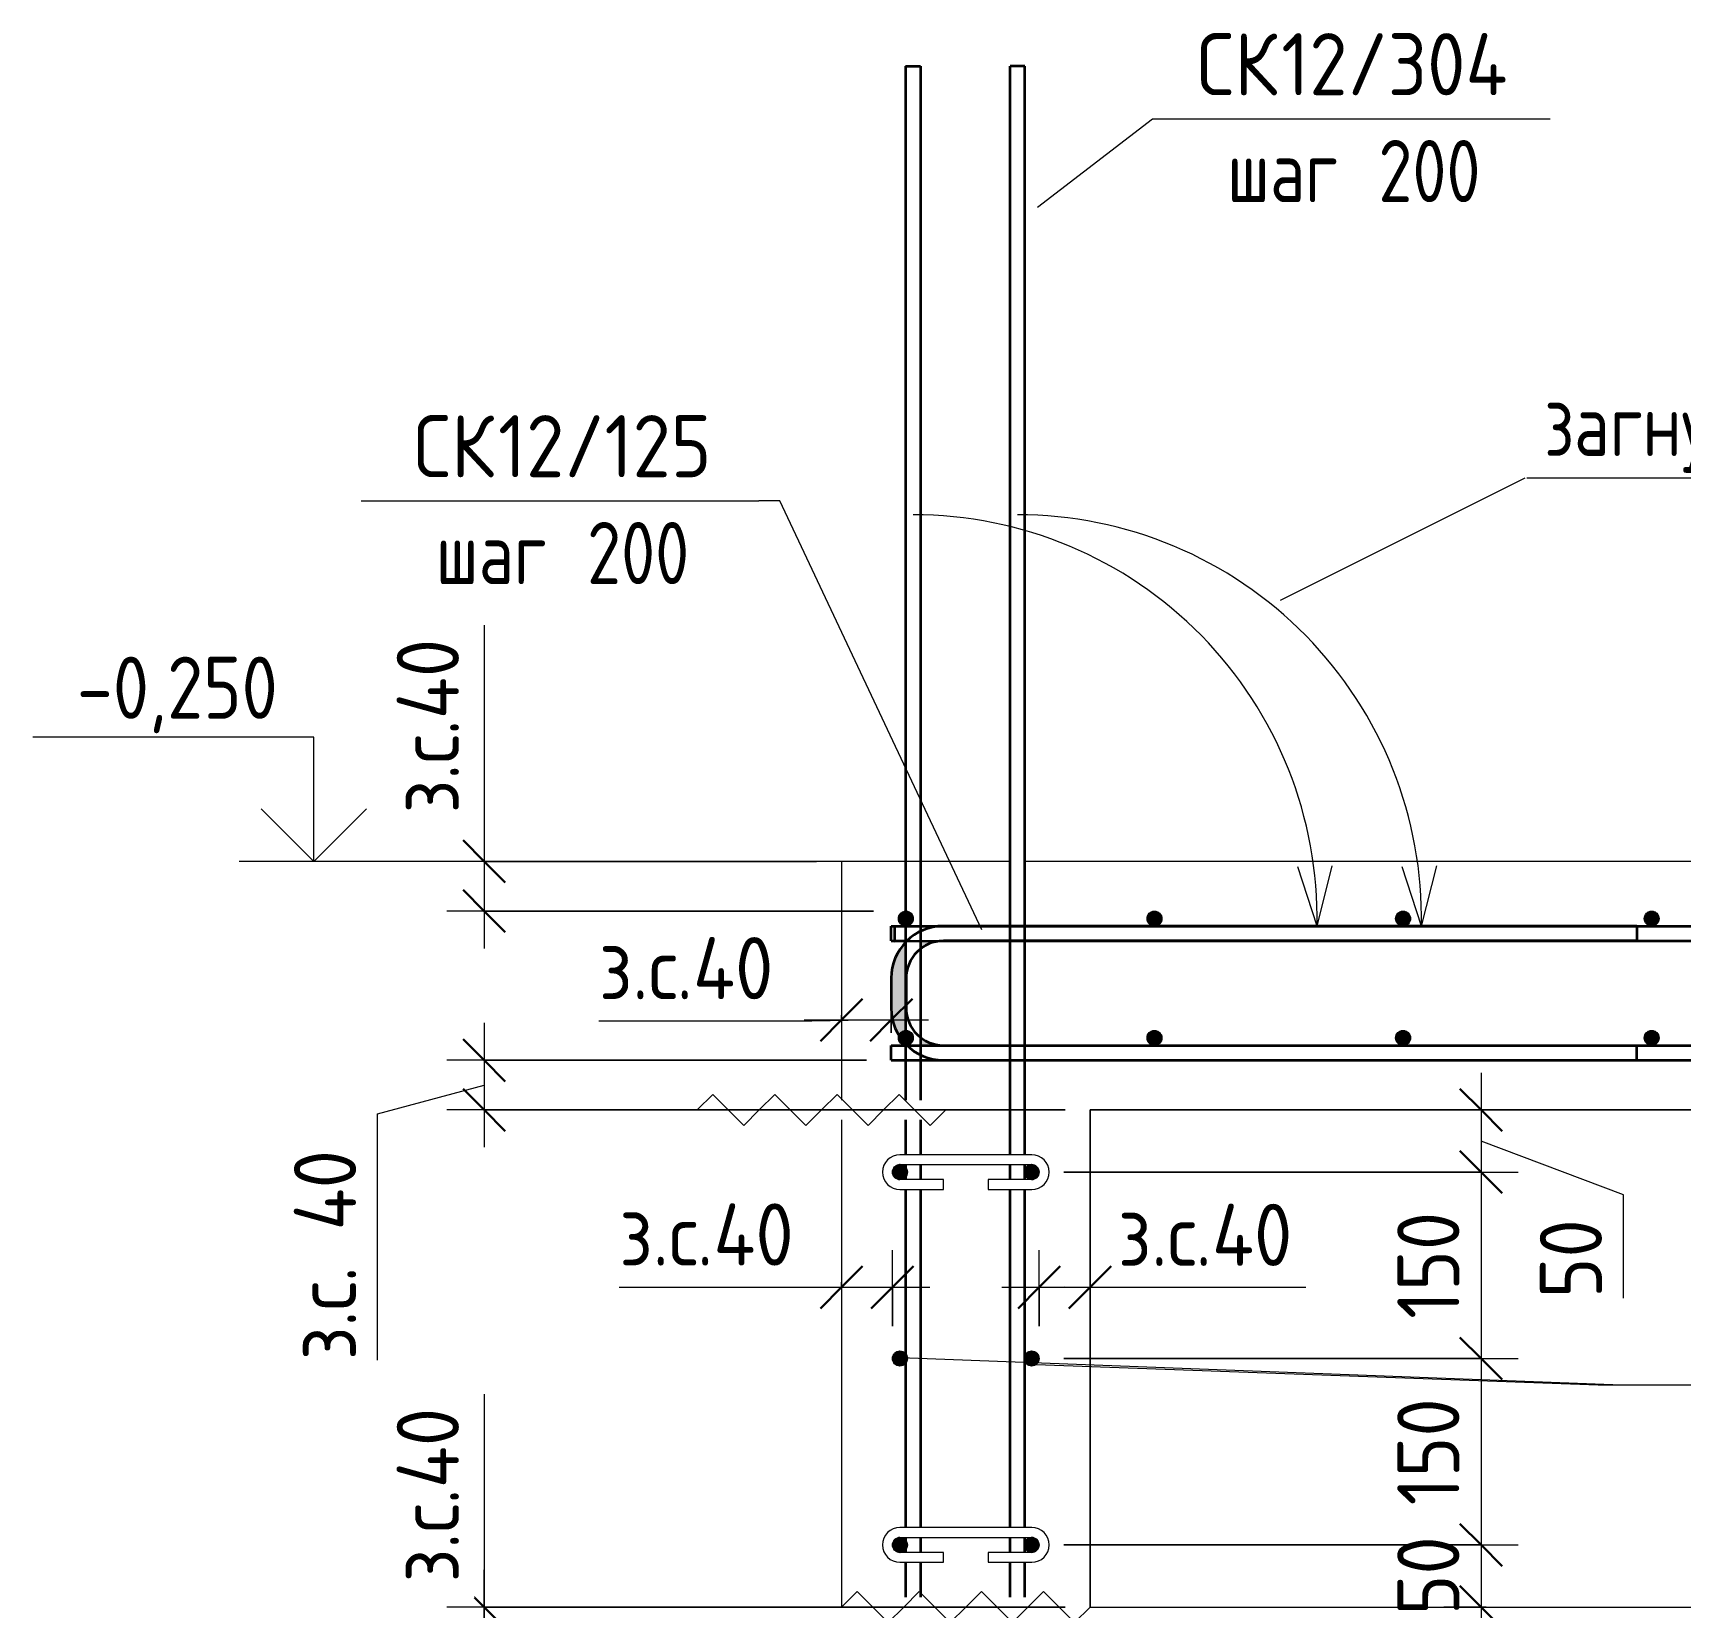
# Model space of a CAD drawing. Header units: millimetres. Extents: x 3129 to 68349, y -1586 to 12682.
# Drawn here: x 51370 to 52695, y -850 to 417 of the extents above; entities that cross this region are included whole.
import ezdxf

# ---------------------------------------------------------------- set-up
doc = ezdxf.new("R2010")
doc.units = ezdxf.units.MM
for name, color, linetype, lineweight in [('AA_Dim', 7, 'Continuous', 9), ('AA_Dim-20', 7, 'Continuous', 9), ('AA_Linii', 7, 'Continuous', 9), ('AA_Oformlenie', 7, 'Continuous', 9), ('AA_Vinoska', 7, 'Continuous', 9), ('AA_Visotnaya otmetka', 7, 'Continuous', 9), ('AF_Perekritie', 7, 'Continuous', 18), ('AF_Perekritie_Опалубка', 253, 'Continuous', 20), ('AF_Stena_Опалубка', 253, 'Continuous', 18), ('KR_Armatura', 7, 'Continuous', 20), ('KR_Armatura_Tonkie', 7, 'Continuous', 20)]:
    doc.layers.add(name, color=color, linetype=linetype, lineweight=lineweight)
doc.styles.add('GOST Common', font='GOST Common.ttf', dxfattribs={"width": 0.85, "height": 50})
doc.styles.add('ISOCPEUR', font='isocpeur.ttf', dxfattribs={"width": 0.85, "height": 50})
doc.styles.add('ISOCPEUR_1', font='isocpeur.ttf', dxfattribs={"width": 0.9, "height": 50})
doc.styles.add('ISOCPEUR_2', font='isocpeur.ttf', dxfattribs={"width": 0.8, "height": 50})
doc.dimstyles.new('00_Точн_3_знака__прозр_', dxfattribs={"dimscale": 304.8, "dimtxt": 49.799059, "dimasz": 0.111549, "dimexe": 0.098425, "dimexo": 0.065617, "dimgap": 0.006562, "dimtad": 1, "dimdec": 3, "dimrnd": 0.001, "dimdsep": 46, "dimtxsty": 'ISOCPEUR_1', "dimblk1": 'OBLIQUE', "dimblk2": 'OBLIQUE', "dimsah": 1, "dimcen": 0.09, "dimdle": 0.098425, "dimazin": 0, "dimtfac": 1, "dimtdec": 4, "dimtix": 1, "dimtmove": 1, "dimatfit": 3, "dimfxl": 1, "dimtvp": 1, "dimtolj": 1, "dimtzin": 0, "dimlwd": 18, "dimlwe": 18, "dimarcsym": 2})
doc.dimstyles.new('01_Точн_3_знака__непрозр_', dxfattribs={"dimscale": 304.8, "dimtxt": 49.799059, "dimasz": 0.111549, "dimexe": 0.098425, "dimexo": 0.065617, "dimgap": 0.016404, "dimtad": 1, "dimdec": 3, "dimrnd": 0.001, "dimdsep": 46, "dimtxsty": 'ISOCPEUR_1', "dimblk1": 'OBLIQUE', "dimblk2": 'OBLIQUE', "dimsah": 1, "dimcen": 0.09, "dimdle": 0.098425, "dimazin": 0, "dimtfac": 1, "dimtdec": 4, "dimtix": 1, "dimtmove": 1, "dimatfit": 3, "dimfxl": 1, "dimtvp": 1, "dimtfill": 1, "dimtolj": 1, "dimtzin": 0, "dimlwd": 18, "dimlwe": 18, "dimarcsym": 2})
doc.dimstyles.new('05_Округл_1мм__прозр_', dxfattribs={"dimscale": 304.8, "dimtxt": 49.799059, "dimasz": 0.111549, "dimexe": 0.098425, "dimexo": 0.065617, "dimgap": 0.006562, "dimtad": 1, "dimdec": 0, "dimdsep": 46, "dimtxsty": 'ISOCPEUR_1', "dimblk1": 'OBLIQUE', "dimblk2": 'OBLIQUE', "dimsah": 1, "dimcen": 0.09, "dimdle": 0.098425, "dimazin": 0, "dimtfac": 1, "dimtdec": 4, "dimtix": 1, "dimtmove": 1, "dimatfit": 3, "dimfxl": 1, "dimtvp": 1, "dimtolj": 1, "dimtzin": 0, "dimlwd": 18, "dimlwe": 18, "dimarcsym": 2})
doc.dimstyles.new('05_Округл_1мм__прозр__1', dxfattribs={"dimscale": 304.8, "dimtxt": 49.799059, "dimasz": 0.111549, "dimexe": 0.098425, "dimexo": 0.065617, "dimgap": 0.006562, "dimtad": 1, "dimdec": 0, "dimdsep": 46, "dimtxsty": 'ISOCPEUR_1', "dimblk1": 'OBLIQUE', "dimblk2": 'OBLIQUE', "dimsah": 1, "dimcen": 0.09, "dimdle": 0.098425, "dimazin": 0, "dimtfac": 1, "dimtdec": 4, "dimtix": 1, "dimtmove": 0, "dimatfit": 3, "dimfxl": 1, "dimtvp": 1, "dimtolj": 1, "dimtzin": 0, "dimlwd": 18, "dimlwe": 18, "dimarcsym": 2})
doc.dimstyles.new('05_Округл_5мм__прозр__1', dxfattribs={"dimscale": 304.8, "dimtxt": 49.799059, "dimasz": 0.111549, "dimexe": 0.098425, "dimexo": 0.065617, "dimgap": 0.006562, "dimtad": 1, "dimdec": 0, "dimrnd": 5, "dimdsep": 46, "dimtxsty": 'ISOCPEUR_1', "dimblk1": 'OBLIQUE', "dimblk2": 'OBLIQUE', "dimsah": 1, "dimcen": 0.09, "dimdle": 0.098425, "dimazin": 0, "dimtfac": 1, "dimtdec": 4, "dimtix": 1, "dimtmove": 1, "dimatfit": 3, "dimfxl": 1, "dimtvp": 1, "dimtolj": 1, "dimtzin": 0, "dimlwd": 18, "dimlwe": 18, "dimarcsym": 2})

# ---------------------------------------------------------------- blocks, each defined once
blk = doc.blocks.new('Засыпка 2 - Засыпка 2-3700114-Сечение 19')
at = {"layer": 'AF_Perekritie', "lineweight": 20}
for p, q in [((30699.2, -450), (29339.2, -450)), ((29339.2, -450), (29339.2, -850)), ((30699.2, -850), (30699.2, -450)), ((29339.2, -850), (30699.2, -850))]:
    blk.add_line(p, q, dxfattribs=at)
blk = doc.blocks.new('079_Шпилька _ЭлУзла_ - d8 А240-4081675-Сечение 19')
at = {"layer": 'AA_Oformlenie'}
for p, q in [((29292.2, -786), (29186.2, -786)), ((29186.2, -794), (29292.2, -794)), ((29221.2, -806), (29186.2, -806)), ((29221.2, -814), (29221.2, -806)), ((29292.2, -806), (29257.2, -806)), ((29257.2, -806), (29257.2, -814)), ((29186.2, -814), (29221.2, -814)), ((29257.2, -814), (29292.2, -814))]:
    blk.add_line(p, q, dxfattribs=at)
for centre, radius, start, end in [((29186.2, -800), 14, 90, 270), ((29186.2, -800), 6, 90, 270), ((29292.2, -800), 14, 270, 90), ((29292.2, -800), 6, 270, 90)]:
    blk.add_arc(centre, radius, start, end, dxfattribs=at)
blk = doc.blocks.new('Последовательность узлов - 3мм масшт20 маскировка-904226-Сечение 19')
at = {"layer": 'AA_Oformlenie'}
for p, q in [((29139.2, -850), (29151.7, -837.5)), ((29151.7, -837.5), (29176.7, -862.5)), ((29189.2, -850), (29201.7, -837.5)), ((29201.7, -837.5), (29226.7, -862.5)), ((29239.2, -850), (29251.7, -837.5)), ((29251.7, -837.5), (29276.7, -862.5)), ((29289.2, -850), (29301.7, -837.5)), ((29301.7, -837.5), (29326.7, -862.5)), ((29189.2, -850), (29176.7, -862.5)), ((29239.2, -850), (29226.7, -862.5)), ((29289.2, -850), (29276.7, -862.5)), ((29339.2, -850), (29326.7, -862.5))]:
    blk.add_line(p, q, dxfattribs=at)
blk = doc.blocks.new('DIMBLOCK68-Сечение 19')
at = {"layer": 'AA_Dim-20', "lineweight": 18}
for p, q in [((52535.3, -420), (52535.3, -500)), ((52539.3, -450), (52505.3, -450)), ((52535.3, -450), (52539.3, -450)), ((52650, -518.3), (52535.3, -475)), ((52199.8, -500), (52565.3, -500)), ((52535.3, -500), (52199.8, -500)), ((52650, -601.5), (52650, -518.3))]:
    blk.add_line(p, q, dxfattribs=at)
at = {"layer": 'AA_Dim-20', "lineweight": 30}
for p, q in [((52535.3, -450), (52518.3, -433)), ((52535.3, -450), (52552.3, -467)), ((52535.3, -500), (52518.3, -483)), ((52535.3, -500), (52552.3, -517))]:
    blk.add_line(p, q, dxfattribs=at)
at = {"layer": 'AA_Dim-20', "color": 0, "lineweight": 18, "insert": (52582.6, -601.5), "char_height": 50, "width": 75.848, "attachment_point": 1, "rotation": 90, "line_spacing_factor": 1.149209, "style": 'ISOCPEUR_1'}
blk.add_mtext('50', dxfattribs=at)
blk = doc.blocks.new('_Oblique')
at = {"color": 0, "linetype": 'ByBlock', "lineweight": -2}
blk.add_line((-0.5, -0.5), (0.5, 0.5), dxfattribs=at)
blk = doc.blocks.new('DIMBLOCK69-Сечение 19')
at = {"layer": 'AA_Dim-20', "lineweight": 30}
for p, q in [((52535.3, -500), (52518.3, -483)), ((52535.3, -500), (52552.3, -517)), ((52535.3, -650), (52518.3, -633)), ((52535.3, -650), (52552.3, -667))]:
    blk.add_line(p, q, dxfattribs=at)
at = {"layer": 'AA_Dim-20', "lineweight": 18}
for p, q in [((52199.8, -500), (52565.3, -500)), ((52535.3, -500), (52199.8, -500)), ((52535.3, -500), (52535.3, -650)), ((52199.8, -650), (52565.3, -650)), ((52535.3, -650), (52199.8, -650))]:
    blk.add_line(p, q, dxfattribs=at)
at = {"layer": 'AA_Dim-20', "color": 0, "lineweight": 18, "insert": (52467.9, -618.1), "char_height": 50, "width": 103.429, "attachment_point": 1, "rotation": 90, "line_spacing_factor": 1.149209, "style": 'ISOCPEUR_1'}
blk.add_mtext('150', dxfattribs=at)
blk = doc.blocks.new('DIMBLOCK70-Сечение 19')
at = {"layer": 'AA_Dim-20', "lineweight": 30}
for p, q in [((52535.3, -650), (52518.3, -633)), ((52535.3, -650), (52552.3, -667)), ((52535.3, -800), (52518.3, -783)), ((52535.3, -800), (52552.3, -817))]:
    blk.add_line(p, q, dxfattribs=at)
at = {"layer": 'AA_Dim-20', "lineweight": 18}
for p, q in [((52199.8, -650), (52565.3, -650)), ((52535.3, -650), (52199.8, -650)), ((52535.3, -650), (52535.3, -800)), ((52199.8, -800), (52565.3, -800)), ((52535.3, -800), (52199.8, -800))]:
    blk.add_line(p, q, dxfattribs=at)
at = {"layer": 'AA_Dim-20', "color": 0, "lineweight": 18, "insert": (52467.9, -768.1), "char_height": 50, "width": 103.429, "attachment_point": 1, "rotation": 90, "line_spacing_factor": 1.149209, "style": 'ISOCPEUR_1'}
blk.add_mtext('150', dxfattribs=at)
blk = doc.blocks.new('DIMBLOCK71-Сечение 19')
at = {"layer": 'AA_Dim-20', "lineweight": 30}
for p, q in [((52535.3, -800), (52518.3, -783)), ((52535.3, -800), (52552.3, -817)), ((52535.3, -850), (52518.3, -833)), ((52535.3, -850), (52552.3, -867))]:
    blk.add_line(p, q, dxfattribs=at)
at = {"layer": 'AA_Dim-20', "lineweight": 18}
for p, q in [((52199.8, -800), (52565.3, -800)), ((52535.3, -800), (52199.8, -800)), ((52535.3, -800), (52535.3, -880)), ((52539.3, -850), (52505.3, -850)), ((52535.3, -850), (52539.3, -850))]:
    blk.add_line(p, q, dxfattribs=at)
at = {"layer": 'AA_Dim-20', "color": 0, "lineweight": 18, "insert": (52467.9, -856.6), "char_height": 50, "width": 75.848, "attachment_point": 1, "rotation": 90, "line_spacing_factor": 1.149209, "style": 'ISOCPEUR_1'}
blk.add_mtext('50', dxfattribs=at)
blk = doc.blocks.new('DIMBLOCK79-Сечение 19')
at = {"layer": 'AA_Dim-20', "lineweight": 18}
for p, q in [((51733.3, -380), (51733.3, -480)), ((52040.8, -410), (51703.3, -410)), ((51733.3, -410), (52040.8, -410)), ((51647.6, -453.2), (51733.3, -430)), ((52200.8, -450), (51703.3, -450)), ((51733.3, -450), (52200.8, -450)), ((51647.6, -651.3), (51647.6, -453.2))]:
    blk.add_line(p, q, dxfattribs=at)
at = {"layer": 'AA_Dim-20', "lineweight": 30}
for p, q in [((51733.3, -410), (51716.3, -393)), ((51733.3, -410), (51750.3, -427)), ((51733.3, -450), (51716.3, -433)), ((51733.3, -450), (51750.3, -467))]:
    blk.add_line(p, q, dxfattribs=at)
at = {"layer": 'AA_Dim-20', "color": 0, "lineweight": 18, "insert": (51580.3, -651.3), "char_height": 50, "width": 213.753, "attachment_point": 1, "rotation": 90, "line_spacing_factor": 1.149209, "style": 'ISOCPEUR_1'}
blk.add_mtext('з.с. 40', dxfattribs=at)
blk = doc.blocks.new('010_Текст с выноской - Текст 2 строки-4025778-Сечение 19')
at = {"layer": 'AA_Vinoska'}
blk.add_line((29690.5, 58.6), (30187.7, 58.6), dxfattribs=at)
blk = doc.blocks.new('Высотные отметки - Стрелка вверх-400292-Сечение 19')
at = {"layer": 'AA_Vinoska'}
for p, q in [((28640.6, -1050), (28414.6, -1050)), ((28640.6, -1150), (28640.6, -1050)), ((28640.6, -1150), (28598.2, -1107.6)), ((28640.6, -1150), (28683, -1107.6)), ((28700.6, -1150), (28580.6, -1150))]:
    blk.add_line(p, q, dxfattribs=at)
blk = doc.blocks.new('042_М_Арматуры - Диам длина поз _ Комментарий-2260297-Сечение 19')
at = {"layer": 'AA_Vinoska'}
blk.add_line((32005.6, 347.4), (32325.6, 347.4), dxfattribs=at)
blk = doc.blocks.new('DIMBLOCK82-Сечение 19')
at = {"layer": 'AA_Dim-20', "lineweight": 18}
for p, q in [((51733.3, -678.8), (51733.3, -850.1)), ((51733.3, -920), (51733.3, -820)), ((52200.8, -850), (51703.3, -850)), ((51733.3, -850), (52200.8, -850)), ((51733.3, -850.1), (51733.3, -870)), ((52075.8, -890), (51703.3, -890)), ((51733.3, -890), (52075.8, -890))]:
    blk.add_line(p, q, dxfattribs=at)
at = {"layer": 'AA_Dim-20', "lineweight": 30}
for p, q in [((51733.3, -850), (51716.3, -833)), ((51733.3, -850), (51750.3, -867)), ((51733.3, -890), (51716.3, -873)), ((51733.3, -890), (51750.3, -907))]:
    blk.add_line(p, q, dxfattribs=at)
at = {"layer": 'AA_Dim-20', "color": 0, "lineweight": 18, "insert": (51663, -830.1), "char_height": 50, "width": 181.575, "attachment_point": 1, "rotation": 90, "line_spacing_factor": 1.149209, "style": 'ISOCPEUR_1', "bg_fill": 3, "box_fill_scale": 1.25, "bg_fill_color": 256, "bg_fill_true_color": 13158600, "bg_fill_transparency": 0}
blk.add_mtext('з.с.40', dxfattribs=at)
blk = doc.blocks.new('DIMBLOCK84-Сечение 19')
at = {"layer": 'AA_Dim-20', "lineweight": 18}
for p, q in [((52061.8, -624), (52061.8, -562.7)), ((51842, -592.5), (52013.3, -592.5)), ((51990.8, -592.7), (52091.8, -592.7)), ((52013.3, -592.5), (52041.3, -592.7)), ((52020.8, -588.7), (52020.8, -622.7)), ((52020.8, -592.7), (52020.8, -588.7)), ((52061.8, -592.7), (52061.8, -624))]:
    blk.add_line(p, q, dxfattribs=at)
at = {"layer": 'AA_Dim-20', "lineweight": 30}
for p, q in [((52020.8, -592.7), (52037.8, -575.7)), ((52061.8, -592.7), (52078.8, -575.7)), ((52020.8, -592.7), (52003.8, -609.7)), ((52061.8, -592.7), (52044.8, -609.7))]:
    blk.add_line(p, q, dxfattribs=at)
at = {"layer": 'AA_Dim-20', "color": 0, "lineweight": 18, "insert": (51842, -525.2), "char_height": 50, "width": 181.575, "attachment_point": 1, "line_spacing_factor": 1.149209, "style": 'ISOCPEUR_1'}
blk.add_mtext('з.с.40', dxfattribs=at)
blk = doc.blocks.new('DIMBLOCK85-Сечение 19')
at = {"layer": 'AA_Dim-20', "lineweight": 18}
for p, q in [((52179.8, -624), (52179.8, -562.7)), ((52149.8, -592.7), (52250.8, -592.7)), ((52179.8, -592.7), (52179.8, -624)), ((52223.1, -592.8), (52200.3, -592.7)), ((52220.8, -588.7), (52220.8, -622.7)), ((52220.8, -592.7), (52220.8, -588.7)), ((52394.4, -592.8), (52223.1, -592.8))]:
    blk.add_line(p, q, dxfattribs=at)
at = {"layer": 'AA_Dim-20', "lineweight": 30}
for p, q in [((52179.8, -592.7), (52196.8, -575.7)), ((52220.8, -592.7), (52237.8, -575.7)), ((52179.8, -592.7), (52162.8, -609.7)), ((52220.8, -592.7), (52203.8, -609.7))]:
    blk.add_line(p, q, dxfattribs=at)
at = {"layer": 'AA_Dim-20', "color": 0, "lineweight": 18, "insert": (52243.1, -525.5), "char_height": 50, "width": 181.575, "attachment_point": 1, "line_spacing_factor": 1.149209, "style": 'ISOCPEUR_1'}
blk.add_mtext('з.с.40', dxfattribs=at)
blk = doc.blocks.new('DIMBLOCK86-Сечение 19')
at = {"layer": 'AA_Dim-20', "lineweight": 18}
for p, q in [((51733.3, -60), (51733.3, -231.3)), ((51733.3, -220), (51733.3, -320)), ((51733.3, -231.3), (51733.3, -270)), ((52000.8, -250), (51703.3, -250)), ((51733.3, -250), (52000.8, -250)), ((52046.6, -290), (51703.3, -290)), ((51733.3, -290), (52046.6, -290))]:
    blk.add_line(p, q, dxfattribs=at)
at = {"layer": 'AA_Dim-20', "lineweight": 30}
for p, q in [((51733.3, -250), (51716.3, -233)), ((51733.3, -250), (51750.3, -267)), ((51733.3, -290), (51716.3, -273)), ((51733.3, -290), (51750.3, -307))]:
    blk.add_line(p, q, dxfattribs=at)
at = {"layer": 'AA_Dim-20', "color": 0, "lineweight": 18, "insert": (51663, -211.3), "char_height": 50, "width": 181.575, "attachment_point": 1, "rotation": 90, "line_spacing_factor": 1.149209, "style": 'ISOCPEUR_1', "bg_fill": 3, "box_fill_scale": 1.25, "bg_fill_color": 256, "bg_fill_true_color": 13158600, "bg_fill_transparency": 0}
blk.add_mtext('з.с.40', dxfattribs=at)
blk = doc.blocks.new('DIMBLOCK87-Сечение 19')
at = {"layer": 'AA_Dim-20', "lineweight": 18}
for p, q in [((52060.8, -388), (52060.8, -347.6)), ((51825.6, -378.2), (51997, -378.2)), ((51990.8, -377.6), (52090.8, -377.6)), ((51997, -378.2), (52040.8, -377.6)), ((52020.8, -373.6), (52020.8, -407.6)), ((52020.8, -377.6), (52020.8, -373.6)), ((52060.8, -377.6), (52060.8, -388))]:
    blk.add_line(p, q, dxfattribs=at)
at = {"layer": 'AA_Dim-20', "lineweight": 30}
for p, q in [((52020.8, -377.6), (52037.8, -360.6)), ((52060.8, -377.6), (52077.8, -360.6)), ((52020.8, -377.6), (52003.8, -394.6)), ((52060.8, -377.6), (52043.8, -394.6))]:
    blk.add_line(p, q, dxfattribs=at)
at = {"layer": 'AA_Dim-20', "color": 0, "lineweight": 18, "insert": (51825.6, -310.9), "char_height": 50, "width": 181.575, "attachment_point": 1, "line_spacing_factor": 1.149209, "style": 'ISOCPEUR_1'}
blk.add_mtext('з.с.40', dxfattribs=at)

msp = doc.modelspace()

# ---------------------------------------------------------------- hatches: boundary and pattern name
at = {"layer": 'KR_Armatura'}
h = msp.add_hatch(color=256, dxfattribs=at)
edge = h.paths.add_edge_path()
edge.add_arc((52072.5871, -296), 6, 0, 360)
for points in [[(52069.5871, -301.1962), (52075.5871, -301.1962), (52078.5871, -296), (52075.5871, -290.8038), (52069.5871, -290.8038), (52066.5871, -296)], [(52269.5871, -301.1962), (52275.5871, -301.1962), (52278.5871, -296), (52275.5871, -290.8038), (52269.5871, -290.8038), (52266.5871, -296)], [(52469.5871, -301.1962), (52475.5871, -301.1962), (52478.5871, -296), (52475.5871, -290.8038), (52469.5871, -290.8038), (52466.5871, -296)], [(52669.5871, -301.1962), (52675.5871, -301.1962), (52678.5871, -296), (52675.5871, -290.8038), (52669.5871, -290.8038), (52666.5871, -296)], [(52069.5871, -397.1962), (52075.5871, -397.1962), (52078.5871, -392), (52075.5871, -386.8038), (52069.5871, -386.8038), (52066.5871, -392)], [(52269.5871, -397.1962), (52275.5871, -397.1962), (52278.5871, -392), (52275.5871, -386.8038), (52269.5871, -386.8038), (52266.5871, -392)], [(52469.5871, -397.1962), (52475.5871, -397.1962), (52478.5871, -392), (52475.5871, -386.8038), (52469.5871, -386.8038), (52466.5871, -392)], [(52669.5871, -397.1962), (52675.5871, -397.1962), (52678.5871, -392), (52675.5871, -386.8038), (52669.5871, -386.8038), (52666.5871, -392)], [(52067.7752, -506), (52072.9713, -503), (52072.9713, -497), (52067.7752, -494), (52062.579, -497), (52062.579, -503), (52067.4211, -505.7956)], [(52173.7752, -506), (52178.9713, -503), (52178.9713, -497), (52173.7752, -494), (52168.579, -497), (52168.579, -503), (52173.4211, -505.7956)], [(52067.7752, -656), (52072.9713, -653), (52072.9713, -647), (52067.7752, -644), (52062.579, -647), (52062.579, -653)], [(52173.7752, -656), (52178.9713, -653), (52178.9713, -647), (52173.7752, -644), (52168.579, -647), (52168.579, -653)], [(52067.7752, -806), (52072.9713, -803), (52072.9713, -797), (52067.7752, -794), (52062.579, -797), (52062.579, -803), (52067.4211, -805.7956)], [(52173.7752, -806), (52178.9713, -803), (52178.9713, -797), (52173.7752, -794), (52168.579, -797), (52168.579, -803), (52173.4211, -805.7956)]]:
    msp.add_hatch(color=256, dxfattribs=at).paths.add_polyline_path(points)
h = msp.add_hatch(color=256, dxfattribs=at)
edge = h.paths.add_edge_path()
edge.add_arc((52272.5871, -296), 6, 0, 360)
h = msp.add_hatch(color=256, dxfattribs=at)
edge = h.paths.add_edge_path()
edge.add_arc((52472.5871, -296), 6, 0, 360)
h = msp.add_hatch(color=256, dxfattribs=at)
edge = h.paths.add_edge_path()
edge.add_arc((52672.5871, -296), 6, 0, 360)
h = msp.add_hatch(color=256, dxfattribs=at)
edge = h.paths.add_edge_path()
edge.add_arc((52072.5871, -392), 6, 0, 360)
h = msp.add_hatch(color=256, dxfattribs=at)
edge = h.paths.add_edge_path()
edge.add_arc((52272.5871, -392), 6, 0, 360)
h = msp.add_hatch(color=256, dxfattribs=at)
edge = h.paths.add_edge_path()
edge.add_arc((52472.5871, -392), 6, 0, 360)
h = msp.add_hatch(color=256, dxfattribs=at)
edge = h.paths.add_edge_path()
edge.add_arc((52672.5871, -392), 6, 0, 360)
h = msp.add_hatch(color=256, dxfattribs=at)
edge = h.paths.add_edge_path()
edge.add_arc((52067.7752, -500), 6, 0, 360)
h = msp.add_hatch(color=256, dxfattribs=at)
edge = h.paths.add_edge_path()
edge.add_arc((52173.7752, -500), 6, 0, 360)
h = msp.add_hatch(color=256, dxfattribs=at)
edge = h.paths.add_edge_path()
edge.add_arc((52067.7752, -650), 6, 0, 360)
h = msp.add_hatch(color=256, dxfattribs=at)
edge = h.paths.add_edge_path()
edge.add_arc((52173.7752, -650), 6, 0, 360)
h = msp.add_hatch(color=256, dxfattribs=at)
edge = h.paths.add_edge_path()
edge.add_arc((52067.7752, -800), 6, 0, 360)
h = msp.add_hatch(color=256, dxfattribs=at)
edge = h.paths.add_edge_path()
edge.add_arc((52173.7752, -800), 6, 0, 360)
at = {"layer": 'KR_Armatura_Tonkie'}
h = msp.add_hatch(color=256, dxfattribs=at)
h.paths.add_polyline_path([(52060.7752, -344), (52072.4042, -344), (52072.4042, -315.1779), (52066.4021, -323), (52062.2063, -333.1296)])
h.paths.add_polyline_path([(52084.4042, -320.6059), (52087.7752, -318.0192), (52095.0106, -315.0222), (52102.4383, -314.0444), (52084.4042, -314.0455), (52084.4042, -318.0192)])
msp.add_hatch(color=256, dxfattribs=at).paths.add_polyline_path([(52072.4042, -368), (52072.4042, -344), (52060.7752, -344), (52060.7752, -368), (52063.7649, -368)])
h = msp.add_hatch(color=256, dxfattribs=at)
h.paths.add_polyline_path([(52094.7367, -398), (52102.7752, -398), (52095.0106, -396.9778), (52087.7752, -393.9808), (52084.4042, -391.3941), (52084.4042, -398), (52093.1811, -398)])
h.paths.add_polyline_path([(52072.4042, -396.8221), (52072.4042, -368), (52060.7752, -368), (52062.2063, -378.8704), (52066.4021, -389)])

# ---------------------------------------------------------------- linework, layer by layer
at = {"layer": 'AA_Linii', "lineweight": 20}
for p, q in [((52403.3488, -302), (52387.898, -254.4472)), ((52403.3488, -302), (52415.6153, -253.528)), ((52487.3488, -302), (52471.898, -254.4472)), ((52487.3488, -302), (52499.6153, -253.528))]:
    msp.add_line(p, q, dxfattribs=at)
for centre in [(52078.4042, -296), (52162.4042, -296)]:
    msp.add_arc(centre, 325, 358.9421717, 90, dxfattribs=at)
at = {"layer": 'AA_Vinoska'}
for p, q in [((52178.4208, 276.4533), (52270.9498, 347.3922)), ((52373.8498, -39.716), (52570.7308, 58.6099)), ((51971.214, 40.0309), (51954.3461, 40.0309)), ((52629.6284, -671.1273), (52648.1805, -671.1273))]:
    msp.add_line(p, q, dxfattribs=at)
at = {"layer": 'AA_Visotnaya otmetka'}
for p, q in [((51663.2505, -250), (51596.3184, -250)), ((52109.4192, -250), (51663.2505, -250))]:
    msp.add_line(p, q, dxfattribs=at)
at = {"layer": 'AF_Perekritie_Опалубка'}
for p, q in [((52072.4042, -250), (52020.7752, -250)), ((52020.7752, -250), (52020.7752, -442)), ((52156.4042, -250), (52084.4042, -250)), ((53632.4042, -250), (52168.4042, -250)), ((52220.7752, -450), (53580.7752, -450))]:
    msp.add_line(p, q, dxfattribs=at)
at = {"layer": 'AF_Stena_Опалубка', "lineweight": 20}
for p, q in [((52220.7752, -850), (52220.7752, -450)), ((52020.7752, -458), (52020.7752, -850))]:
    msp.add_line(p, q, dxfattribs=at)
at = {"layer": 'KR_Armatura'}
for p, q in [((52069.5871, -290.8038), (52066.5871, -296)), ((52075.5871, -290.8038), (52069.5871, -290.8038)), ((52078.5871, -296), (52075.5871, -290.8038)), ((52269.5871, -290.8038), (52266.5871, -296)), ((52275.5871, -290.8038), (52269.5871, -290.8038)), ((52278.5871, -296), (52275.5871, -290.8038)), ((52469.5871, -290.8038), (52466.5871, -296)), ((52475.5871, -290.8038), (52469.5871, -290.8038)), ((52478.5871, -296), (52475.5871, -290.8038)), ((52669.5871, -290.8038), (52666.5871, -296)), ((52675.5871, -290.8038), (52669.5871, -290.8038)), ((52678.5871, -296), (52675.5871, -290.8038)), ((52066.5871, -296), (52069.5871, -301.1962)), ((52069.5871, -301.1962), (52075.5871, -301.1962)), ((52075.5871, -301.1962), (52078.5871, -296)), ((52266.5871, -296), (52269.5871, -301.1962)), ((52269.5871, -301.1962), (52275.5871, -301.1962)), ((52275.5871, -301.1962), (52278.5871, -296)), ((52466.5871, -296), (52469.5871, -301.1962)), ((52469.5871, -301.1962), (52475.5871, -301.1962)), ((52475.5871, -301.1962), (52478.5871, -296)), ((52666.5871, -296), (52669.5871, -301.1962)), ((52669.5871, -301.1962), (52675.5871, -301.1962)), ((52675.5871, -301.1962), (52678.5871, -296)), ((52069.5871, -386.8038), (52066.5871, -392)), ((52066.5871, -392), (52069.5871, -397.1962)), ((52075.5871, -386.8038), (52069.5871, -386.8038)), ((52069.5871, -397.1962), (52075.5871, -397.1962)), ((52078.5871, -392), (52075.5871, -386.8038)), ((52075.5871, -397.1962), (52078.5871, -392)), ((52269.5871, -386.8038), (52266.5871, -392)), ((52266.5871, -392), (52269.5871, -397.1962)), ((52275.5871, -386.8038), (52269.5871, -386.8038)), ((52269.5871, -397.1962), (52275.5871, -397.1962)), ((52278.5871, -392), (52275.5871, -386.8038)), ((52275.5871, -397.1962), (52278.5871, -392)), ((52469.5871, -386.8038), (52466.5871, -392)), ((52466.5871, -392), (52469.5871, -397.1962)), ((52475.5871, -386.8038), (52469.5871, -386.8038)), ((52469.5871, -397.1962), (52475.5871, -397.1962)), ((52478.5871, -392), (52475.5871, -386.8038)), ((52475.5871, -397.1962), (52478.5871, -392)), ((52669.5871, -386.8038), (52666.5871, -392)), ((52666.5871, -392), (52669.5871, -397.1962)), ((52675.5871, -386.8038), (52669.5871, -386.8038)), ((52669.5871, -397.1962), (52675.5871, -397.1962)), ((52678.5871, -392), (52675.5871, -386.8038)), ((52675.5871, -397.1962), (52678.5871, -392)), ((52067.7752, -494), (52062.579, -497)), ((52062.579, -497), (52062.579, -503)), ((52062.579, -503), (52067.4211, -505.7956)), ((52072.9713, -497), (52067.7752, -494)), ((52067.7752, -506), (52072.9713, -503)), ((52072.9713, -503), (52072.9713, -497)), ((52173.7752, -494), (52168.579, -497)), ((52168.579, -497), (52168.579, -503)), ((52168.579, -503), (52173.4211, -505.7956)), ((52178.9713, -497), (52173.7752, -494)), ((52173.7752, -506), (52178.9713, -503)), ((52178.9713, -503), (52178.9713, -497)), ((52067.4211, -505.7956), (52067.7752, -506)), ((52173.4211, -505.7956), (52173.7752, -506)), ((52067.7752, -644), (52062.579, -647)), ((52062.579, -647), (52062.579, -653)), ((52072.9713, -647), (52067.7752, -644)), ((52072.9713, -653), (52072.9713, -647)), ((52173.7752, -644), (52168.579, -647)), ((52168.579, -647), (52168.579, -653)), ((52178.9713, -647), (52173.7752, -644)), ((52178.9713, -653), (52178.9713, -647)), ((52062.579, -653), (52067.7752, -656)), ((52067.7752, -656), (52072.9713, -653)), ((52168.579, -653), (52173.7752, -656)), ((52173.7752, -656), (52178.9713, -653)), ((52067.7752, -794), (52062.579, -797)), ((52072.9713, -797), (52067.7752, -794)), ((52173.7752, -794), (52168.579, -797)), ((52178.9713, -797), (52173.7752, -794)), ((52062.579, -797), (52062.579, -803)), ((52062.579, -803), (52067.4211, -805.7956)), ((52067.4211, -805.7956), (52067.7752, -806)), ((52067.7752, -806), (52072.9713, -803)), ((52072.9713, -803), (52072.9713, -797)), ((52168.579, -797), (52168.579, -803)), ((52168.579, -803), (52173.4211, -805.7956)), ((52173.4211, -805.7956), (52173.7752, -806)), ((52173.7752, -806), (52178.9713, -803)), ((52178.9713, -803), (52178.9713, -797))]:
    msp.add_line(p, q, dxfattribs=at)
for centre in [(52072.5871, -296), (52272.5871, -296), (52472.5871, -296), (52672.5871, -296), (52072.5871, -392), (52272.5871, -392), (52472.5871, -392), (52672.5871, -392), (52067.7752, -500), (52173.7752, -500), (52067.7752, -650), (52173.7752, -650), (52067.7752, -800), (52173.7752, -800)]:
    msp.add_circle(centre, 6, dxfattribs=at)
at = {"layer": 'KR_Armatura_Tonkie', "lineweight": 35}
for p, q in [((52072.4042, 390), (52072.4042, -442)), ((52072.4042, 390), (52084.4042, 390)), ((52084.4042, 390), (52084.4042, -442)), ((52168.4042, 390), (52156.4042, 390)), ((52156.4042, -486), (52156.4042, 390)), ((52168.4042, -486), (52168.4042, 390)), ((52060.7752, -302), (52072.4042, -302)), ((52060.7752, -314), (52060.7752, -302)), ((52063.7649, -302.0455), (53778.2262, -301.9953)), ((52063.7652, -314.0455), (52063.7649, -302.0455)), ((52084.4042, -302), (52156.4042, -302)), ((52660.7752, -302), (52102.7752, -302)), ((52168.4042, -302), (53632.4042, -302)), ((52660.7752, -302), (52660.7752, -314)), ((52060.7752, -314), (52072.4042, -314)), ((52063.7652, -314.0455), (53778.2265, -313.9953)), ((52660.7752, -314), (52102.7752, -314)), ((52102.7752, -314), (52156.4042, -314)), ((52168.4042, -314), (53632.4042, -314)), ((52060.7752, -344), (52060.7752, -368)), ((52072.7752, -344), (52072.7752, -368)), ((52060.7752, -398), (53775.8076, -398)), ((52060.7752, -410), (52060.7752, -398)), ((52060.7752, -398), (52072.4042, -398)), ((52060.7752, -410), (52060.7752, -398)), ((52060.7752, -410), (53775.8076, -410)), ((52060.7752, -410), (52072.4042, -410)), ((52084.4042, -410), (52156.4042, -410)), ((52102.7752, -398), (52660.7752, -398)), ((52102.7752, -398), (52156.4042, -398)), ((52102.7752, -410), (52660.7752, -410)), ((52168.4042, -398), (53632.4042, -398)), ((52168.4042, -410), (53632.4042, -410)), ((52660.7752, -410), (52660.7752, -398)), ((52072.4042, -458), (52072.4042, -486)), ((52084.4042, -458), (52084.4042, -486)), ((52072.4042, -494), (52072.4042, -506)), ((52084.4042, -494), (52084.4042, -506)), ((52156.4042, -506), (52156.4042, -494)), ((52168.4042, -506), (52168.4042, -494)), ((52072.4042, -514), (52072.4042, -786)), ((52084.4042, -514), (52084.4042, -786)), ((52156.4042, -786), (52156.4042, -514)), ((52168.4042, -786), (52168.4042, -514)), ((52072.4042, -794), (52072.4042, -806)), ((52084.4042, -794), (52084.4042, -806)), ((52156.4042, -806), (52156.4042, -794)), ((52168.4042, -806), (52168.4042, -794)), ((52072.4042, -814), (52072.4042, -842)), ((52084.4042, -814), (52084.4042, -842)), ((52156.4042, -842), (52156.4042, -814)), ((52168.4042, -842), (52168.4042, -814))]:
    msp.add_line(p, q, dxfattribs=at)
for centre, radius, start, end in [((52102.7752, -344), 42, 90, 180), ((52102.7752, -344), 30, 90, 180), ((52102.7752, -368), 42, 180, 270), ((52102.7752, -368), 30, 180, 270)]:
    msp.add_arc(centre, radius, start, end, dxfattribs=at)

# ---------------------------------------------------------------- block references
at = {"layer": 'AA_Oformlenie'}
for name, p in [('Последовательность узлов - 3мм масшт20 маскировка-904226-Сечение 19', (22765.4851, 400)), ('079_Шпилька _ЭлУзла_ - d8 А240-4081675-Сечение 19', (22881.6252, 300)), ('079_Шпилька _ЭлУзла_ - d8 А240-4081675-Сечение 19', (22881.6252, 0)), ('Последовательность узлов - 3мм масшт20 маскировка-904226-Сечение 19', (22881.6252, 0))]:
    msp.add_blockref(name, p, dxfattribs=at)
at = {"layer": 'AA_Vinoska'}
for name, p in [('042_М_Арматуры - Диам длина поз _ Комментарий-2260297-Сечение 19', (20265.3719, 0)), ('010_Текст с выноской - Текст 2 строки-4025778-Сечение 19', (22881.6252, 0)), ('042_М_Арматуры - Диам длина поз _ Комментарий-2260297-Сечение 19', (19628.7682, -307.3613)), ('042_М_Арматуры - Диам длина поз _ Комментарий-2260297-Сечение 19', (20642.6026, -1018.5195)), ('042_М_Арматуры - Диам длина поз _ Комментарий-2260297-Сечение 19', (20642.6026, -1018.5195))]:
    msp.add_blockref(name, p, dxfattribs=at)
at = {"layer": 'AA_Visotnaya otmetka'}
msp.add_blockref('Высотные отметки - Стрелка вверх-400292-Сечение 19', (22955.729, 900), dxfattribs=at)
at = {"layer": 'AF_Perekritie_Опалубка'}
msp.add_blockref('Засыпка 2 - Засыпка 2-3700114-Сечение 19', (22881.6252, 0), dxfattribs=at)

# ---------------------------------------------------------------- texts
at = {"layer": 'AA_Vinoska', "char_height": 50, "attachment_point": 1}
for s, insert, width, style in [('СК', (52306.7626, 416.4742), 82.253137, 'ISOCPEUR_1'), ('12/304', (52374.6282, 416.4742), 226.556887, 'ISOCPEUR_1'), (' 200', (52427.2909, 330.4932), 133.4008, 'ISOCPEUR_2'), ('шаг', (52330.9826, 330.4932), 116.7257, 'ISOCPEUR_2'), ('СК', (51676.6389, 109.113), 82.253137, 'ISOCPEUR_1'), ('12/125', (51744.5045, 109.113), 210.683475, 'ISOCPEUR_1'), ('загнуть', (52586.0691, 126.256), 268.485144, 'GOST Common')]:
    msp.add_mtext(s, dxfattribs=dict(at, insert=insert, width=width, style=style))
at = {"layer": 'AA_Visotnaya otmetka', "insert": (51405.6492, -85.225), "char_height": 50, "width": 193.606012, "attachment_point": 1, "line_spacing_factor": 1.149209, "style": 'ISOCPEUR'}
msp.add_mtext('-0,250', dxfattribs=at)

# ---------------------------------------------------------------- dimensions: what is measured, and where the dimension line sits
at = {"layer": 'AA_Dim', "lineweight": 18}
for base, p1, p2, dimstyle, override, picture, middle in [((51733.3302, -450), (52060.7752, -410), (52220.7752, -450), '05_Округл_5мм__прозр__1', {"dimpost": 'з.с. <>', "dimfxl": 164.924225}, 'DIMBLOCK79-Сечение 19', (51613.6443, -544.4393)), ((52535.2526, -500), (52559.2942, -450), (52179.7752, -500), '05_Округл_1мм__прозр_', {"dimpost": '<>', "dimfxl": 382.798514}, 'DIMBLOCK68-Сечение 19', (52615.9764, -563.6222))]:
    dim = msp.add_linear_dim(base=base, p1=p1, p2=p2, angle=90, dimstyle=dimstyle, override=override, dxfattribs=at)
    dim.commit()
    dim.dimension.update_dxf_attribs({"geometry": picture, "text_midpoint": middle, "dimtype": 160, "text_rotation": 90})
for base, p1, p2, override, picture, middle in [((52535.2526, -650), (52179.7752, -500), (52179.7752, -650), {"dimpost": '<>', "dimfxl": 150}, 'DIMBLOCK69-Сечение 19', (52508.2526, -575)), ((52535.2526, -800), (52179.7752, -650), (52179.7752, -800), {"dimpost": '<>', "dimfxl": 150}, 'DIMBLOCK70-Сечение 19', (52508.2526, -725)), ((52535.2526, -850), (52179.7752, -800), (52559.2942, -850), {"dimpost": '<>', "dimfxl": 382.798514}, 'DIMBLOCK71-Сечение 19', (52508.2526, -825))]:
    dim = msp.add_linear_dim(base=base, p1=p1, p2=p2, angle=90, dimstyle='05_Округл_1мм__прозр__1', override=override, dxfattribs=at)
    dim.commit()
    dim.dimension.update_dxf_attribs({"geometry": picture, "text_midpoint": middle})

# ---------------------------------------------------------------- next in the draw order: dimensions: what is measured, and where the dimension line sits
for base, p1, p2, override, picture, middle in [((51733.3302, -290), (52020.7752, -250), (52066.5871, -290), {"dimpost": 'з.с.<>', "dimfxl": 60.817189}, 'DIMBLOCK86-Сечение 19', (51696.326, -120.509)), ((51733.3302, -850), (52095.7675, -890), (52220.7752, -850), {"dimpost": 'з.с.<>', "dimfxl": 131.251367}, 'DIMBLOCK82-Сечение 19', (51696.326, -739.3184))]:
    dim = msp.add_linear_dim(base=base, p1=p1, p2=p2, angle=90, dimstyle='01_Точн_3_знака__непрозр_', override=override, dxfattribs=at)
    dim.commit()
    dim.dimension.update_dxf_attribs({"geometry": picture, "text_midpoint": middle, "dimtype": 160, "text_rotation": 90})

# ---------------------------------------------------------------- next in the draw order: linework, layer by layer
at = {"layer": 'AA_Vinoska'}
for p, q in [((52133.7588, -304.9936), (51971.214, 40.0309)), ((52068.4292, -649.0968), (52648.1805, -671.1273)), ((52177.4225, -654.8943), (52629.6284, -671.1273))]:
    msp.add_line(p, q, dxfattribs=at)

# ---------------------------------------------------------------- next in the draw order: texts
at = {"layer": 'AA_Vinoska', "char_height": 50, "attachment_point": 1, "style": 'ISOCPEUR_2'}
for s, insert, width in [(' 200', (51790.6872, 23.1319), 133.4008), ('шаг', (51694.3789, 23.1319), 116.7257)]:
    msp.add_mtext(s, dxfattribs=dict(at, insert=insert, width=width))

# ---------------------------------------------------------------- next in the draw order: dimensions: what is measured, and where the dimension line sits
at = {"layer": 'AA_Dim', "lineweight": 18}
for base, p1, p2, dimstyle, override, picture, middle in [((52060.7752, -377.6233), (52020.7752, -353.5817), (52060.7752, -368), '00_Точн_3_знака__прозр_', {"dimpost": 'з.с.<>', "dimfxl": 42.519254}, 'DIMBLOCK87-Сечение 19', (51916.4359, -344.2501)), ((52061.7752, -592.7384), (52020.7752, -568.6967), (52061.7752, -644), '05_Округл_5мм__прозр__1', {"dimpost": 'з.с.<>', "dimfxl": 85.741379}, 'DIMBLOCK84-Сечение 19', (51932.764, -558.4884)), ((52220.7752, -592.7384), (52179.7752, -644), (52220.7752, -568.6967), '05_Округл_5мм__прозр__1', {"dimpost": 'з.с.<>', "dimfxl": 85.741379}, 'DIMBLOCK85-Сечение 19', (52333.8624, -558.8459))]:
    dim = msp.add_linear_dim(base=base, p1=p1, p2=p2, dimstyle=dimstyle, override=override, dxfattribs=at)
    dim.commit()
    dim.dimension.update_dxf_attribs({"geometry": picture, "text_midpoint": middle, "dimtype": 160})

doc.saveas('drawing.dxf')
